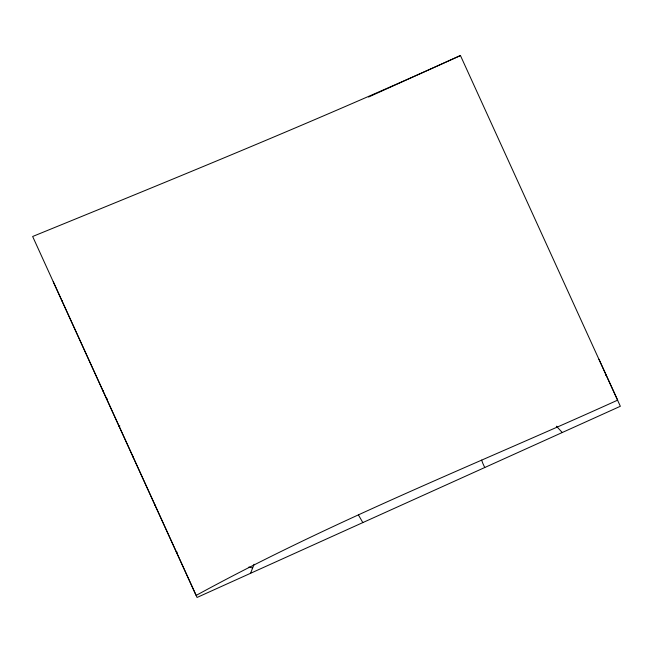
<?xml version="1.0" encoding="UTF-8"?>
<svg xmlns="http://www.w3.org/2000/svg" width="653" height="653" viewBox="0 0 653 653"><rect width="100%" height="100%" fill="white"/><g stroke="black" fill="none" stroke-linecap="round" stroke-linejoin="round"><path stroke-width="0.98" d="M133.147 457.296L133.408 456.3M250.564 573.293L254.115 564.257M102.896 390.935L103.443 390.396M119.083 426.45L119.85 425.952M460.438 55.538C319.464 119.605 175.983 177.967 32.65 236.492L197.051 597.462L620.35 406.28L460.438 55.538L368.537 97.044M605.747 375.328L606.213 375.271M154.99 505.21L155.553 505.267M248.883 567.033L252.621 567.988M176.277 551.907L177.257 552.242M562.257 432.523L556.429 426.189M358.481 515.029L362.831 522.588M484.746 467.524L482.91 463.573A21.361 18.48 -23.7 0 1 482.6 462.757L481.734 460.381A10.799 9.346 -23.7 0 0 481.612 460.112M598.981 359.289L617.656 400.142C476.633 464.046 332.148 520.972 196.153 595.414L83.6 348.327A1747.82 10.709 65.7 0 1 53.228 281.663M106.496 398.836A74.401 64.369 -23.7 0 1 107.223 398.795M61.872 300.788A55.472 47.995 -23.7 0 1 62.557 300.927"/></g></svg>
